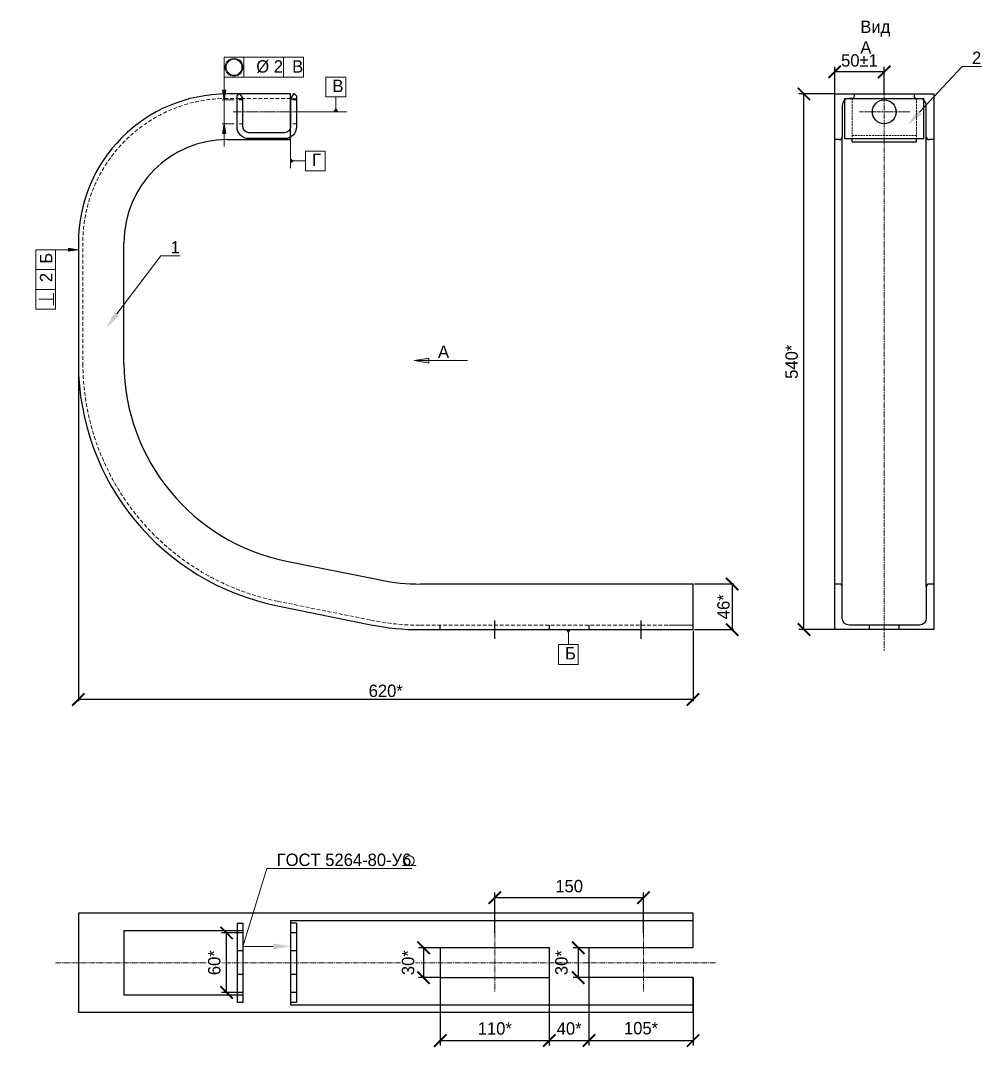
# Model space of a CAD drawing. Header units: millimetres. Extents: x 4132 to 13761, y 958 to 2510.
# Drawn here: x 7393 to 8362, y 1475 to 2510 of the extents above; entities that cross this region are included whole.
import ezdxf
from ezdxf import colors
from ezdxf.entities.mleader import LeaderData, LeaderLine
from ezdxf.math import Vec2, Vec3

# ---------------------------------------------------------------- set-up
doc = ezdxf.new("R2010")
doc.units = ezdxf.units.MM
doc.header["$LTSCALE"] = 0.3
doc.linetypes.add('CENTER2', pattern=[28.575, 19.05, -3.175, 3.175, -3.175])
doc.linetypes.add('DASHED', pattern=[19.05, 12.7, -6.35])
doc.layers.get('0').update_dxf_attribs({"lineweight": 20})
doc.layers.add('ВСП_Сплошная_толстая', color=90, linetype='Continuous', lineweight=30)
doc.layers.add('ВСП_Сплошная_тонкая', color=7, linetype='Continuous', lineweight=20)
doc.styles.add('mpp', font='mipgost.shx')
doc.dimstyles.new('1 1', dxfattribs={"dimscale": 0, "dimtxt": 10, "dimasz": 10, "dimexe": 1.25, "dimexo": 1, "dimgap": 1, "dimtad": 1, "dimdec": 3, "dimtxsty": 'mpp', "dimblk": 'ARCHTICK', "dimcen": 2.5, "dimaunit": 1, "dimadec": 7, "dimazin": 0, "dimtfac": 1, "dimtdec": 3, "dimtmove": 0, "dimatfit": 3, "dimfxl": 1.25, "dimarcsym": 0})
doc.dimstyles.new('Аннотативный', dxfattribs={"dimscale": 0, "dimtxt": 2.5, "dimasz": 2.5, "dimexe": 1, "dimexo": 0, "dimgap": 1, "dimtad": 1, "dimdec": 0, "dimtxsty": 'mpp', "dimblk": 'ARCHTICK', "dimcen": 1, "dimadec": 0, "dimazin": 0, "dimtfac": 1, "dimtdec": 0, "dimtmove": 0, "dimatfit": 3, "dimfxl": 1, "dimarcsym": 0})

# ---------------------------------------------------------------- blocks, each defined once
blk = doc.blocks.new('_ArchTick')
at = {"color": 0, "linetype": 'ByBlock', "const_width": 0.15}
blk.add_lwpolyline([(-0.5, -0.5), (0.5, 0.5)], dxfattribs=at)
blk = doc.blocks.new('*D60')
at = {"layer": 'Defpoints', "color": 0, "transparency": 16777216}
for p in [(8070.9, 1942), (8070.9, 1896), (8110.3, 1896)]:
    blk.add_point(p, dxfattribs=at)
at = {"layer": 'ВСП_Сплошная_толстая', "color": 0, "lineweight": -2, "transparency": 16777216}
for p, q in [((8072.2, 1942), (8111.9, 1942)), ((8110.3, 1942), (8110.3, 1896)), ((8072.2, 1896), (8111.9, 1896))]:
    blk.add_line(p, q, dxfattribs=at)
at = {"layer": 'ВСП_Сплошная_толстая', "color": 0, "lineweight": -2, "transparency": 16777216, "xscale": 12.5, "yscale": 12.5, "zscale": 12.5}
for p, rotation in [((8110.3, 1942), 90), ((8110.3, 1896), 270)]:
    blk.add_blockref('_ArchTick', p, dxfattribs=dict(at, rotation=rotation))
at = {"layer": 'ВСП_Сплошная_толстая', "color": 0, "lineweight": 20, "transparency": 16777216, "insert": (8101.6, 1919), "char_height": 12.5, "attachment_point": 5, "rotation": 90, "style": 'mpp'}
blk.add_mtext('46*', dxfattribs=at)
blk = doc.blocks.new('*D59')
at = {"layer": 'Defpoints', "color": 0, "transparency": 16777216}
for p in [(7450.9, 2164), (8070.9, 1896), (7450.9, 1825.5)]:
    blk.add_point(p, dxfattribs=at)
at = {"layer": 'ВСП_Сплошная_толстая', "color": 0, "lineweight": -2, "transparency": 16777216}
for p, q in [((7450.9, 2162.7), (7450.9, 1823.9)), ((8070.9, 1894.7), (8070.9, 1823.9)), ((8070.9, 1825.5), (7450.9, 1825.5))]:
    blk.add_line(p, q, dxfattribs=at)
at = {"layer": 'ВСП_Сплошная_толстая', "color": 0, "lineweight": -2, "transparency": 16777216, "xscale": 12.5, "yscale": 12.5, "zscale": 12.5, "rotation": 180}
blk.add_blockref('_ArchTick', (7450.9, 1825.5), dxfattribs=at)
at = {"layer": 'ВСП_Сплошная_толстая', "color": 0, "lineweight": -2, "transparency": 16777216, "xscale": 12.5, "yscale": 12.5, "zscale": 12.5}
blk.add_blockref('_ArchTick', (8070.9, 1825.5), dxfattribs=at)
at = {"layer": 'ВСП_Сплошная_толстая', "color": 0, "lineweight": 20, "transparency": 16777216, "insert": (7760.9, 1834.2), "char_height": 12.5, "attachment_point": 5, "style": 'mpp'}
blk.add_mtext('620*', dxfattribs=at)
blk = doc.blocks.new('*D61')
at = {"layer": 'Defpoints', "color": 0, "transparency": 16777216}
for p in [(8182.7, 2436), (8213.7, 2436), (8213.7, 1896)]:
    blk.add_point(p, dxfattribs=at)
at = {"layer": 'ВСП_Сплошная_тонкая', "color": 0, "lineweight": -2, "transparency": 16777216}
for p, q in [((8213.7, 2436), (8177.7, 2436)), ((8182.7, 1896), (8182.7, 2436)), ((8213.7, 1896), (8177.7, 1896))]:
    blk.add_line(p, q, dxfattribs=at)
at = {"layer": 'ВСП_Сплошная_тонкая', "color": 0, "lineweight": -2, "transparency": 16777216, "xscale": 12.5, "yscale": 12.5, "zscale": 12.5}
for p, rotation in [((8182.7, 2436), 90), ((8182.7, 1896), 270)]:
    blk.add_blockref('_ArchTick', p, dxfattribs=dict(at, rotation=rotation))
at = {"layer": 'ВСП_Сплошная_тонкая', "color": 0, "transparency": 16777216, "insert": (8170.3, 2166), "char_height": 12.5, "attachment_point": 5, "rotation": 90, "style": 'mpp'}
blk.add_mtext('540*', dxfattribs=at)
blk = doc.blocks.new('*D62')
at = {"layer": 'Defpoints', "color": 0, "transparency": 16777216}
for p in [(8213.7, 2458.2), (8213.7, 2436), (8263.7, 2436)]:
    blk.add_point(p, dxfattribs=at)
at = {"layer": 'ВСП_Сплошная_тонкая', "color": 0, "lineweight": -2, "transparency": 16777216}
for p, q in [((8213.7, 2436), (8213.7, 2463.2)), ((8263.7, 2458.2), (8213.7, 2458.2)), ((8263.7, 2436), (8263.7, 2463.2))]:
    blk.add_line(p, q, dxfattribs=at)
at = {"layer": 'ВСП_Сплошная_тонкая', "color": 0, "lineweight": -2, "transparency": 16777216, "xscale": 12.5, "yscale": 12.5, "zscale": 12.5, "rotation": 180}
blk.add_blockref('_ArchTick', (8213.7, 2458.2), dxfattribs=at)
at = {"layer": 'ВСП_Сплошная_тонкая', "color": 0, "lineweight": -2, "transparency": 16777216, "xscale": 12.5, "yscale": 12.5, "zscale": 12.5}
blk.add_blockref('_ArchTick', (8263.7, 2458.2), dxfattribs=at)
at = {"layer": 'ВСП_Сплошная_тонкая', "color": 0, "transparency": 16777216, "insert": (8238.7, 2469.7), "char_height": 12.5, "attachment_point": 5, "style": 'mpp'}
blk.add_mtext('50±1', dxfattribs=at)
blk = doc.blocks.new('*D128')
at = {"layer": 'Defpoints', "color": 0, "transparency": 16777216}
for p in [(7600.4, 1590.2), (7610.9, 1590.2), (7610.9, 1530.2)]:
    blk.add_point(p, dxfattribs=at)
at = {"layer": 'ВСП_Сплошная_тонкая', "color": 0, "lineweight": -2, "transparency": 16777216}
for p, q in [((7610.9, 1590.2), (7595.4, 1590.2)), ((7600.4, 1530.2), (7600.4, 1590.2)), ((7610.9, 1530.2), (7595.4, 1530.2))]:
    blk.add_line(p, q, dxfattribs=at)
at = {"layer": 'ВСП_Сплошная_тонкая', "color": 0, "lineweight": -2, "transparency": 16777216, "xscale": 12.5, "yscale": 12.5, "zscale": 12.5}
for p, rotation in [((7600.4, 1590.2), 90), ((7600.4, 1530.2), 270)]:
    blk.add_blockref('_ArchTick', p, dxfattribs=dict(at, rotation=rotation))
at = {"layer": 'ВСП_Сплошная_тонкая', "color": 0, "transparency": 16777216, "insert": (7588, 1560.2), "char_height": 12.5, "attachment_point": 5, "rotation": 90, "style": 'mpp', "bg_fill": 3, "box_fill_scale": 1.1, "bg_fill_color": 256, "bg_fill_true_color": 13158600, "bg_fill_transparency": 0}
blk.add_mtext('60*', dxfattribs=at)
blk = doc.blocks.new('*D129')
at = {"layer": 'Defpoints', "color": 0, "transparency": 16777216}
for p in [(7815.9, 1575.2), (7799, 1545.2), (7815.9, 1545.2)]:
    blk.add_point(p, dxfattribs=at)
at = {"layer": 'ВСП_Сплошная_тонкая', "color": 0, "lineweight": -2, "transparency": 16777216}
for p, q in [((7815.9, 1575.2), (7794, 1575.2)), ((7799, 1575.2), (7799, 1545.2)), ((7815.9, 1545.2), (7794, 1545.2))]:
    blk.add_line(p, q, dxfattribs=at)
at = {"layer": 'ВСП_Сплошная_тонкая', "color": 0, "transparency": 16777216, "insert": (7783.5, 1560.2), "char_height": 12.5, "attachment_point": 5, "rotation": 90, "style": 'mpp', "bg_fill": 3, "box_fill_scale": 1.1, "bg_fill_color": 256, "bg_fill_true_color": 13158600, "bg_fill_transparency": 0}
blk.add_mtext('30*', dxfattribs=at)
at = {"layer": 'ВСП_Сплошная_тонкая', "color": 0, "lineweight": -2, "transparency": 16777216, "xscale": 12.5, "yscale": 12.5, "zscale": 12.5}
for p, rotation in [((7799, 1575.2), 90), ((7799, 1545.2), 270)]:
    blk.add_blockref('_ArchTick', p, dxfattribs=dict(at, rotation=rotation))
blk = doc.blocks.new('*D130')
at = {"layer": 'Defpoints', "color": 0, "transparency": 16777216}
for p in [(7965.9, 1575.2), (7955, 1545.2), (7965.9, 1545.2)]:
    blk.add_point(p, dxfattribs=at)
at = {"layer": 'ВСП_Сплошная_тонкая', "color": 0, "lineweight": -2, "transparency": 16777216}
for p, q in [((7965.9, 1575.2), (7950, 1575.2)), ((7955, 1575.2), (7955, 1545.2)), ((7965.9, 1545.2), (7950, 1545.2))]:
    blk.add_line(p, q, dxfattribs=at)
at = {"layer": 'ВСП_Сплошная_тонкая', "color": 0, "lineweight": -2, "transparency": 16777216, "xscale": 12.5, "yscale": 12.5, "zscale": 12.5}
for p, rotation in [((7955, 1575.2), 90), ((7955, 1545.2), 270)]:
    blk.add_blockref('_ArchTick', p, dxfattribs=dict(at, rotation=rotation))
at = {"layer": 'ВСП_Сплошная_тонкая', "color": 0, "transparency": 16777216, "insert": (7938.2, 1560.2), "char_height": 12.5, "attachment_point": 5, "rotation": 90, "style": 'mpp'}
blk.add_mtext('30*', dxfattribs=at)
blk = doc.blocks.new('*D131')
at = {"layer": 'Defpoints', "color": 0, "transparency": 16777216}
for p in [(8020.9, 1625.8), (7870.9, 1590.2), (8020.9, 1590.2)]:
    blk.add_point(p, dxfattribs=at)
at = {"layer": 'ВСП_Сплошная_тонкая', "color": 0, "lineweight": -2, "transparency": 16777216}
for p, q in [((7870.9, 1590.2), (7870.9, 1630.8)), ((7870.9, 1625.8), (8020.9, 1625.8)), ((8020.9, 1590.2), (8020.9, 1630.8))]:
    blk.add_line(p, q, dxfattribs=at)
at = {"layer": 'ВСП_Сплошная_тонкая', "color": 0, "lineweight": -2, "transparency": 16777216, "xscale": 12.5, "yscale": 12.5, "zscale": 12.5, "rotation": 180}
blk.add_blockref('_ArchTick', (7870.9, 1625.8), dxfattribs=at)
at = {"layer": 'ВСП_Сплошная_тонкая', "color": 0, "lineweight": -2, "transparency": 16777216, "xscale": 12.5, "yscale": 12.5, "zscale": 12.5}
blk.add_blockref('_ArchTick', (8020.9, 1625.8), dxfattribs=at)
at = {"layer": 'ВСП_Сплошная_тонкая', "color": 0, "transparency": 16777216, "insert": (7945.9, 1637.3), "char_height": 12.5, "attachment_point": 5, "style": 'mpp'}
blk.add_mtext('150', dxfattribs=at)
blk = doc.blocks.new('*D132')
at = {"layer": 'Defpoints', "color": 0, "transparency": 16777216}
for p in [(7815.9, 1545.2), (7925.9, 1545.2), (7925.9, 1481.7)]:
    blk.add_point(p, dxfattribs=at)
at = {"layer": 'ВСП_Сплошная_тонкая', "color": 0, "lineweight": -2, "transparency": 16777216}
for p, q in [((7815.9, 1545.2), (7815.9, 1476.7)), ((7925.9, 1545.2), (7925.9, 1476.7)), ((7815.9, 1481.7), (7925.9, 1481.7))]:
    blk.add_line(p, q, dxfattribs=at)
at = {"layer": 'ВСП_Сплошная_тонкая', "color": 0, "lineweight": -2, "transparency": 16777216, "xscale": 12.5, "yscale": 12.5, "zscale": 12.5, "rotation": 180}
blk.add_blockref('_ArchTick', (7815.9, 1481.7), dxfattribs=at)
at = {"layer": 'ВСП_Сплошная_тонкая', "color": 0, "lineweight": -2, "transparency": 16777216, "xscale": 12.5, "yscale": 12.5, "zscale": 12.5}
blk.add_blockref('_ArchTick', (7925.9, 1481.7), dxfattribs=at)
at = {"layer": 'ВСП_Сплошная_тонкая', "color": 0, "transparency": 16777216, "insert": (7870.9, 1493.8), "char_height": 12.5, "attachment_point": 5, "style": 'mpp'}
blk.add_mtext('110*', dxfattribs=at)
blk = doc.blocks.new('*D133')
at = {"layer": 'Defpoints', "color": 0, "transparency": 16777216}
for p in [(7925.9, 1545.2), (7965.9, 1545.2), (7965.9, 1481.7)]:
    blk.add_point(p, dxfattribs=at)
at = {"layer": 'ВСП_Сплошная_тонкая', "color": 0, "lineweight": -2, "transparency": 16777216}
for p, q in [((7925.9, 1545.2), (7925.9, 1476.7)), ((7965.9, 1545.2), (7965.9, 1476.7)), ((7925.9, 1481.7), (7965.9, 1481.7))]:
    blk.add_line(p, q, dxfattribs=at)
at = {"layer": 'ВСП_Сплошная_тонкая', "color": 0, "lineweight": -2, "transparency": 16777216, "xscale": 12.5, "yscale": 12.5, "zscale": 12.5, "rotation": 180}
blk.add_blockref('_ArchTick', (7925.9, 1481.7), dxfattribs=at)
at = {"layer": 'ВСП_Сплошная_тонкая', "color": 0, "lineweight": -2, "transparency": 16777216, "xscale": 12.5, "yscale": 12.5, "zscale": 12.5}
blk.add_blockref('_ArchTick', (7965.9, 1481.7), dxfattribs=at)
at = {"layer": 'ВСП_Сплошная_тонкая', "color": 0, "transparency": 16777216, "insert": (7945.9, 1493.8), "char_height": 12.5, "attachment_point": 5, "style": 'mpp'}
blk.add_mtext('40*', dxfattribs=at)
blk = doc.blocks.new('*D134')
at = {"layer": 'Defpoints', "color": 0, "transparency": 16777216}
for p in [(7965.9, 1545.2), (8070.9, 1545.2), (8070.9, 1481.7)]:
    blk.add_point(p, dxfattribs=at)
at = {"layer": 'ВСП_Сплошная_тонкая', "color": 0, "lineweight": -2, "transparency": 16777216}
for p, q in [((7965.9, 1545.2), (7965.9, 1476.7)), ((8070.9, 1545.2), (8070.9, 1476.7)), ((7965.9, 1481.7), (8070.9, 1481.7))]:
    blk.add_line(p, q, dxfattribs=at)
at = {"layer": 'ВСП_Сплошная_тонкая', "color": 0, "lineweight": -2, "transparency": 16777216, "xscale": 12.5, "yscale": 12.5, "zscale": 12.5, "rotation": 180}
blk.add_blockref('_ArchTick', (7965.9, 1481.7), dxfattribs=at)
at = {"layer": 'ВСП_Сплошная_тонкая', "color": 0, "lineweight": -2, "transparency": 16777216, "xscale": 12.5, "yscale": 12.5, "zscale": 12.5}
blk.add_blockref('_ArchTick', (8070.9, 1481.7), dxfattribs=at)
at = {"layer": 'ВСП_Сплошная_тонкая', "color": 0, "transparency": 16777216, "insert": (8018.4, 1494.1), "char_height": 12.5, "attachment_point": 5, "style": 'mpp'}
blk.add_mtext('105*', dxfattribs=at)

msp = doc.modelspace()

# ---------------------------------------------------------------- hatches: boundary and pattern name
at = {"layer": 'ВСП_Сплошная_толстая'}
h = msp.add_hatch(color=7, dxfattribs=at)
h.dxf.hatch_style = 1
h.paths.add_polyline_path([(7599.5832, 2439.9608), (7597.9182, 2439.9608), (7597.9182, 2429.9608)])
h.paths.add_polyline_path([(7597.9182, 2429.9608), (7597.9182, 2439.9608), (7596.2532, 2439.9608)])
h = msp.add_hatch(color=7, dxfattribs=at)
h.dxf.hatch_style = 1
h.paths.add_polyline_path([(7597.9182, 2405.9608), (7597.9182, 2395.9608), (7599.5832, 2395.9608)])
h.paths.add_polyline_path([(7596.2532, 2395.9608), (7597.9182, 2395.9608), (7597.9182, 2405.9608)])
h = msp.add_hatch(color=7, dxfattribs=at)
h.dxf.hatch_style = 1
h.paths.add_polyline_path([(7440.9102, 2280.6661), (7440.9102, 2279.0011), (7450.9102, 2279.0011)])
h.paths.add_polyline_path([(7450.9102, 2279.0011), (7440.9102, 2279.0011), (7440.9102, 2277.3361)])
at = {"layer": 'ВСП_Сплошная_тонкая'}
h = msp.add_hatch(color=7, dxfattribs=at)
h.dxf.hatch_style = 1
h.paths.add_polyline_path([(7710.5801, 2417.9608), (7712.5801, 2417.9608), (7710.5801, 2420.9608)])
h.paths.add_polyline_path([(7708.5801, 2417.9608), (7710.5801, 2417.9608), (7710.5801, 2420.9608)])
h = msp.add_hatch(color=7, dxfattribs=at)
h.dxf.hatch_style = 1
h.paths.add_polyline_path([(7664.9102, 2368.406), (7664.9102, 2366.406), (7667.9102, 2368.406)])
h.paths.add_polyline_path([(7664.9102, 2370.406), (7664.9102, 2368.406), (7667.9102, 2368.406)])
h = msp.add_hatch(color=7, dxfattribs=at)
h.dxf.hatch_style = 1
h.paths.add_polyline_path([(7804.423, 2169.7159), (7789.423, 2167.2159), (7804.423, 2167.2159)])
h.paths.add_polyline_path([(7804.423, 2167.2159), (7789.423, 2167.2159), (7804.423, 2164.7159)])
h = msp.add_hatch(color=7, dxfattribs=at)
h.dxf.hatch_style = 1
h.paths.add_polyline_path([(7945.0769, 1895.9607), (7943.0769, 1895.9607), (7945.0769, 1892.9607)])
h.paths.add_polyline_path([(7947.0769, 1895.9607), (7945.0769, 1895.9607), (7945.0769, 1892.9607)])

# ---------------------------------------------------------------- linework, layer by layer
at = {"layer": 'ВСП_Сплошная_толстая', "color": 7}
for p, q in [((7664.9102, 2435.9608), (7600.9102, 2435.9608)), ((7664.9102, 2389.9608), (7664.9102, 2435.9608)), ((8221.2942, 2424.4608), (8221.2942, 2392.9608)), ((8306.0942, 2392.9608), (8306.0942, 2424.4608)), ((7600.9102, 2389.9608), (7664.9102, 2389.9608)), ((8218.2942, 2389.9608), (8213.6942, 2389.9608)), ((8313.6942, 2389.9608), (8309.0942, 2389.9608)), ((7450.9102, 2285.9608), (7450.9102, 2163.9608)), ((7496.9102, 2163.9608), (7496.9102, 2285.9608)), ((7660.9326, 1965.0673), (7755.2441, 1946.0044)), ((8070.9102, 1941.9608), (7795.9102, 1941.9608)), ((8070.9102, 1895.9608), (8070.9102, 1941.9608)), ((7651.9102, 1919.9608), (7745.9102, 1900.9608)), ((7795.9102, 1895.9606), (8070.9102, 1895.9608))]:
    msp.add_line(p, q, dxfattribs=at)
at = {"layer": 'ВСП_Сплошная_толстая', "color": 7, "linetype": 'DASHED', "lineweight": 20, "ltscale": 0.5}
for p, q in [((8296.1942, 2431.4608), (8231.1942, 2431.4608)), ((8231.1942, 2431.4608), (8231.1942, 2390.9608)), ((8296.1942, 2431.4608), (8296.1942, 2390.9608)), ((8231.1942, 2394.0533), (8296.1942, 2394.0533))]:
    msp.add_line(p, q, dxfattribs=at)
at = {"layer": 'ВСП_Сплошная_толстая', "color": 7, "lineweight": 20}
for points in [[(7617.9182, 2452.912), (7677.9182, 2452.912), (7677.9182, 2472.912), (7617.9182, 2472.912)], [(7720.5801, 2432.9608), (7700.5801, 2432.9608), (7700.5801, 2452.9608), (7720.5801, 2452.9608)], [(7679.9102, 2358.406), (7679.9102, 2378.406), (7699.9102, 2378.406), (7699.9102, 2358.406)], [(7427.9589, 2219.0011), (7427.9589, 2279.0011), (7407.9589, 2279.0011), (7407.9589, 2219.0011)], [(7935.0769, 1880.9607), (7955.0769, 1880.9607), (7955.0769, 1860.9607), (7935.0769, 1860.9607)]]:
    msp.add_lwpolyline(points, close=True, dxfattribs=at)
for points in [[(7657.9182, 2452.912), (7657.9182, 2472.912)], [(7597.9182, 2452.912), (7597.9182, 2429.9608)], [(7599.5832, 2439.9608), (7596.2532, 2439.9608)], [(7597.9182, 2429.9608), (7596.2532, 2439.9608)], [(7597.9182, 2429.9608), (7599.5832, 2439.9608)], [(7710.5801, 2417.9608), (7710.5801, 2432.9608)], [(7597.9182, 2405.9608), (7596.2532, 2395.9608)], [(7597.9182, 2383.0095), (7597.9182, 2405.9608)], [(7597.9182, 2405.9608), (7599.5832, 2395.9608)], [(7599.5832, 2395.9608), (7596.2532, 2395.9608)], [(7664.9102, 2368.406), (7679.9102, 2368.406)], [(7427.9589, 2279.0011), (7450.9102, 2279.0011)], [(7440.9102, 2280.6661), (7440.9102, 2277.3361)], [(7450.9102, 2279.0011), (7440.9102, 2280.6661)], [(7450.9102, 2279.0011), (7440.9102, 2277.3361)], [(7427.9589, 2259.0011), (7407.9589, 2259.0011)], [(7407.9589, 2239.0011), (7427.9589, 2239.0011)], [(7425.9589, 2229.0011), (7410.9589, 2229.0011)], [(7425.9589, 2235.0011), (7425.9589, 2223.0011)], [(7945.0769, 1895.9607), (7945.0769, 1880.9607)]]:
    msp.add_lwpolyline(points, dxfattribs=at)
at = {"layer": 'ВСП_Сплошная_толстая', "color": 7, "linetype": 'CENTER2', "lineweight": 20}
for points in [[(8263.6942, 2450.6216), (8263.6942, 1875.0622)], [(7870.9102, 1590.1778), (7870.9102, 1530.1778)], [(8020.9102, 1590.1778), (8020.9102, 1530.1778)], [(8093.5936, 1560.1778), (7427.331, 1560.1778)]]:
    msp.add_lwpolyline(points, dxfattribs=at)
at = {"layer": 'ВСП_Сплошная_толстая', "color": 7}
for points in [[(7667.9102, 2435.9608), (7668.9102, 2435.9608), (7670.9102, 2433.9608), (7670.9102, 2402.9608, -0.414213562), (7658.9102, 2390.9608), (7622.9102, 2390.9608, -0.414213562), (7610.9102, 2402.9608), (7610.9102, 2433.9608), (7612.9102, 2435.9608), (7613.9102, 2435.9608), (7616.9102, 2430.9608), (7610.9102, 2430.9608)], [(8230.6942, 2430.9608, 0.414213562), (8233.6942, 2433.9608), (8233.6942, 2435.9608), (8293.6942, 2435.9608), (8293.6942, 2433.9608, 0.414213562), (8296.6942, 2430.9608)], [(7664.9102, 2430.9608), (7664.9102, 2402.9608, -0.414213562), (7658.9102, 2396.9608), (7622.9102, 2396.9608, -0.414213562), (7616.9102, 2402.9608), (7616.9102, 2430.9608)], [(8313.6942, 1941.9608), (8309.0942, 1941.9608, 0.414213562), (8306.0942, 1938.9608), (8306.0942, 1907.4608, -0.414213562), (8299.0942, 1900.4608), (8228.2942, 1900.4608, -0.414213562), (8221.2942, 1907.4608), (8221.2942, 1938.9608, 0.414213562), (8218.2942, 1941.9608), (8213.6942, 1941.9608)]]:
    msp.add_lwpolyline(points, format="xyb", dxfattribs=at)
for points in [[(7668.9102, 2435.9608), (7667.9102, 2435.9608), (7664.9102, 2430.9608), (7670.9102, 2430.9608)], [(8213.6942, 1895.9608), (8213.6942, 2435.9608), (8313.6942, 2435.9608), (8313.6942, 1895.9608), (8213.6942, 1895.9608)], [(8231.1942, 2431.4608), (8228.2942, 2431.4608)], [(8296.1942, 2431.4608), (8299.0942, 2431.4608)], [(8221.2942, 1938.9608), (8221.2942, 2392.9608)], [(8306.0942, 1938.9608), (8306.0942, 2392.9608)], [(8231.1942, 2387.7166), (8231.1942, 2390.9608)], [(8231.1942, 2387.7166), (8296.1942, 2387.7166)], [(8296.1942, 2387.7166), (8296.1942, 2390.9608)], [(7870.9102, 1886.7598), (7870.9102, 1905.1615)], [(8018.4102, 1886.7599), (8018.4102, 1905.1616)], [(7815.9102, 1895.9606), (7815.9102, 1900.4608)], [(7925.9102, 1895.9607), (7925.9102, 1900.4608)], [(7965.9102, 1895.9607), (7965.9102, 1900.4608)], [(8248.6942, 1895.9608), (8248.6942, 1900.4608)], [(8278.6942, 1895.9608), (8278.6942, 1900.4608)], [(8070.9102, 1610.1778), (7450.9102, 1610.1778)], [(7450.9102, 1610.1778), (7450.9102, 1510.1778), (8070.9102, 1510.1778), (8070.9102, 1545.1778)], [(8070.9102, 1575.1778), (8070.9102, 1610.1778)], [(7610.9102, 1600.1778), (7610.9102, 1520.1778)], [(7610.9102, 1600.1778), (7616.9102, 1600.1778)], [(7616.9102, 1600.1778), (7616.9102, 1520.1778)], [(7664.9102, 1602.5778), (7664.9102, 1517.7778)], [(7664.9102, 1602.5778), (8070.9102, 1602.5778)], [(7664.9102, 1600.1778), (7664.9102, 1520.1778)], [(7670.9102, 1600.1778), (7664.9102, 1600.1778)], [(7670.9102, 1600.1778), (7670.9102, 1520.1778)], [(7496.9102, 1592.6778), (7496.9102, 1527.6778)], [(7496.9102, 1592.6778), (7616.9102, 1592.6778)], [(7616.9102, 1590.1778), (7610.9102, 1590.1778)], [(7616.9102, 1592.6778), (7616.9102, 1527.6778)], [(7670.9102, 1590.1778), (7664.9102, 1590.1778)], [(7925.9102, 1575.1778), (7815.9102, 1575.1778), (7815.9102, 1545.1778), (7925.9102, 1545.1778), (7925.9102, 1575.1778)], [(8070.9102, 1575.1778), (7965.9102, 1575.1778)], [(8070.9102, 1545.1778), (7965.9102, 1545.1778), (7965.9102, 1575.1778)], [(7616.9102, 1572.1778), (7610.9102, 1572.1778)], [(7670.9102, 1572.1778), (7664.9102, 1572.1778)], [(7616.9102, 1548.1778), (7610.9102, 1548.1778)], [(7670.9102, 1548.1778), (7664.9102, 1548.1778)], [(7496.9102, 1527.6778), (7616.9102, 1527.6778)], [(7616.9102, 1530.1778), (7610.9102, 1530.1778)], [(7670.9102, 1530.1778), (7664.9102, 1530.1778)], [(7616.9102, 1520.1778), (7610.9102, 1520.1778)], [(7670.9102, 1520.1778), (7664.9102, 1520.1778)], [(7664.9102, 1517.7778), (8070.9102, 1517.7778)]]:
    msp.add_lwpolyline(points, dxfattribs=at)
at = {"layer": 'ВСП_Сплошная_толстая', "color": 7, "linetype": 'DASHED', "lineweight": 20}
msp.add_lwpolyline([(7664.9102, 2431.4608), (7600.9102, 2431.4608, 0.414213562), (7455.4102, 2285.9608), (7455.4102, 2163.9815, 0.355216448), (7651.9102, 1924.5518), (7745.9102, 1905.5518, 0.051314516), (7795.9102, 1900.4608), (8070.9102, 1900.4608), (8046.3806, 1900.4608)], format="xyb", dxfattribs=at)
for points in [[(7616.9102, 2429.9608), (7610.9102, 2429.9608)], [(7670.9102, 2429.9608), (7664.9102, 2429.9608)], [(7616.9102, 2405.9608), (7610.9102, 2405.9608)], [(7670.9102, 2405.9608), (7664.9102, 2405.9608)]]:
    msp.add_lwpolyline(points, dxfattribs=at)
at = {"layer": 'ВСП_Сплошная_толстая', "color": 7, "lineweight": 30}
msp.add_lwpolyline([(8303.6942, 2390.9608), (8303.6942, 2430.9608), (8296.6942, 2430.9608), (8230.6942, 2430.9608), (8223.6942, 2430.9608), (8223.6942, 2390.9608)], close=True, dxfattribs=at)
at = {"layer": 'ВСП_Сплошная_толстая', "color": 7, "linetype": 'CENTER2', "lineweight": 20, "ltscale": 0.5}
for points in [[(7683.4963, 2417.9608), (7607.1638, 2417.9608)], [(8289.3499, 2417.9608), (8238.5023, 2417.9608)]]:
    msp.add_lwpolyline(points, dxfattribs=at)
at = {"layer": 'ВСП_Сплошная_толстая', "color": 7}
msp.add_circle((8263.6942, 2417.9608), 12, dxfattribs=at)
for centre, radius, start, end in [((7600.9102, 2285.9608), 150, 90, 180), ((8228.2942, 2424.4608), 7, 90, 180), ((8299.0942, 2424.4608), 7, 0, 90), ((8218.2942, 2392.9608), 3, 270, 0), ((8309.0942, 2392.9608), 3, 180, 270), ((7600.9102, 2285.9608), 104, 90, 180), ((7700.9075, 2165.1123), 250, 180.2639062, 258.6974731), ((7700.9079, 2165.1123), 204, 180.2738833, 258.6993618), ((7795.6608, 2145.9606), 204, 258.5728953, 270.0700384), ((7795.6618, 2145.9605), 250, 258.5211543, 270.0549889)]:
    msp.add_arc(centre, radius, start, end, dxfattribs=at)
at = {"layer": 'ВСП_Сплошная_тонкая', "color": 7}
for points in [[(7617.9182, 2472.912), (7597.9182, 2472.912), (7597.9182, 2452.912), (7617.9182, 2452.912)], [(7607.9182, 2429.9608), (7595.9182, 2429.9608)], [(7597.9182, 2405.9608), (7597.9182, 2429.9608)], [(7683.4963, 2417.9608), (7721.7447, 2417.9608)], [(7710.5801, 2417.9608), (7708.5801, 2417.9608), (7710.5801, 2420.9608)], [(7710.5801, 2417.9608), (7710.5801, 2420.9608)], [(7710.5801, 2417.9608), (7712.5801, 2417.9608), (7710.5801, 2420.9608)], [(7607.9182, 2405.9608), (7595.9182, 2405.9608)], [(7664.9102, 2389.9608), (7664.9102, 2361.1878)], [(7664.9102, 2368.406), (7664.9102, 2370.406), (7667.9102, 2368.406)], [(7664.9102, 2368.406), (7667.9102, 2368.406)], [(7664.9102, 2368.406), (7664.9102, 2366.406), (7667.9102, 2368.406)], [(7789.423, 2167.2159), (7804.423, 2167.2159), (7804.423, 2169.7159), (7804.423, 2164.7159), (7789.423, 2167.2159), (7804.423, 2169.7159)], [(7789.423, 2167.2159), (7843.2832, 2167.2159)], [(7945.0769, 1895.9607), (7943.0769, 1895.9607), (7945.0769, 1892.9607)], [(7945.0769, 1895.9607), (7945.0769, 1892.9607)], [(7945.0769, 1895.9607), (7947.0769, 1895.9607), (7945.0769, 1892.9607)], [(7790.672, 1658.0185), (7784.672, 1658.0185), (7777.672, 1658.0185)], [(7784.672, 1658.0185), (7791.672, 1658.0185)]]:
    msp.add_lwpolyline(points, dxfattribs=at)
for centre, radius in [((7607.9182, 2462.912), 9), ((7607.9182, 2462.912), 8), ((7784.672, 1663.0185), 5)]:
    msp.add_circle(centre, radius, dxfattribs=at)

# ---------------------------------------------------------------- texts
at = {"layer": 'ВСП_Сплошная_толстая', "color": 7, "lineweight": 20, "char_height": 12.5, "attachment_point": 1, "style": 'mpp'}
for s, insert, width in [('{\\C0;%%C 2  В}', (7630.3452, 2469.988), 52.756204), ('В', (7707.1778, 2450.3579), 10.394625), ('Г', (7686.5078, 2375.8031), 10.394625), ('{\\C0;Б}', (7941.6745, 1878.3578), 10.394625)]:
    msp.add_mtext(s, dxfattribs=dict(at, insert=insert, width=width))
at = {"layer": 'ВСП_Сплошная_толстая', "color": 7, "lineweight": 20, "insert": (7412.1079, 2241.6199), "char_height": 12.5, "width": 52.756204, "attachment_point": 1, "rotation": 90, "style": 'mpp'}
msp.add_mtext('{\\C0; 2  Б}', dxfattribs=at)
at = {"layer": 'ВСП_Сплошная_тонкая', "color": 7, "char_height": 12.5, "attachment_point": 1, "style": 'mpp'}
for s, insert, width in [('Вид А', (8239.5484, 2510.0004), 37.625), ('А', (7813.6567, 2182.3873), 14.408871)]:
    msp.add_mtext(s, dxfattribs=dict(at, insert=insert, width=width))

# ---------------------------------------------------------------- dimensions: what is measured, and where the dimension line sits
at = {"layer": 'ВСП_Сплошная_толстая', "color": 7, "lineweight": 20}
dim = msp.add_linear_dim(base=(7450.9102, 1825.4753), p1=(8070.9102, 1895.9608), p2=(7450.9102, 2163.9608), text='<>*', dimstyle='1 1', override={"dimscale": 0, "dimtxt": 2.5, "dimasz": 2.5, "dimexe": 0.3125, "dimexo": 0.25, "dimgap": 0.25, "dimcen": 0.625, "dimtp": 5, "dimtm": 5}, dxfattribs=at)
dim.commit()
dim.dimension.update_dxf_attribs({"geometry": '*D59', "text_midpoint": (7760.9102, 1825.4753), "dimtype": 160})
dim = msp.add_linear_dim(base=(8110.2922, 1895.9608), p1=(8070.9102, 1941.9608), p2=(8070.9102, 1895.9608), angle=90, text='<>*', dimstyle='1 1', override={"dimscale": 0, "dimtxt": 2.5, "dimasz": 2.5, "dimexe": 0.3125, "dimexo": 0.25, "dimgap": 0.25, "dimcen": 0.625, "dimtix": 0, "dimtofl": 1, "dimtmove": 0, "dimatfit": 3}, dxfattribs=at)
dim.commit()
dim.dimension.update_dxf_attribs({"geometry": '*D60', "text_midpoint": (8101.5883, 1918.9608)})
at = {"layer": 'ВСП_Сплошная_тонкая', "color": 7}
dim = msp.add_linear_dim(base=(8213.6942, 2458.1838), p1=(8263.6942, 2435.9608), p2=(8213.6942, 2435.9608), dimstyle='Аннотативный', override={"dimgap": 1, "dimtol": 1, "dimlim": 0, "dimtp": 1, "dimtm": 1}, dxfattribs=at)
dim.commit()
dim.dimension.update_dxf_attribs({"geometry": '*D62', "text_midpoint": (8238.6942, 2469.7252)})
dim = msp.add_linear_dim(base=(8182.7419, 2435.9608), p1=(8213.6942, 1895.9608), p2=(8213.6942, 2435.9608), angle=90, text='<>*', dimstyle='Аннотативный', dxfattribs=at)
dim.commit()
dim.dimension.update_dxf_attribs({"geometry": '*D61', "text_midpoint": (8170.3216, 2165.9608)})
dim = msp.add_linear_dim(base=(8020.9102, 1625.7807), p1=(7870.9102, 1590.1778), p2=(8020.9102, 1590.1778), dimstyle='Аннотативный', dxfattribs=at)
dim.commit()
dim.dimension.update_dxf_attribs({"geometry": '*D131', "text_midpoint": (7945.9102, 1637.3222)})
dim = msp.add_linear_dim(base=(7954.9746, 1545.1778), p1=(7965.9102, 1575.1778), p2=(7965.9102, 1545.1778), angle=90, text='<>*', dimstyle='Аннотативный', override={"dimtmove": 2}, dxfattribs=at)
dim.commit()
dim.dimension.update_dxf_attribs({"geometry": '*D130', "text_midpoint": (7938.1581, 1560.1778), "dimtype": 160})
for base, p1, p2, picture, middle in [((7965.9102, 1481.6587), (7925.9102, 1545.1778), (7965.9102, 1545.1778), '*D133', (7945.9102, 1493.8156)), ((8070.9102, 1481.6587), (7965.9102, 1545.1778), (8070.9102, 1545.1778), '*D134', (8018.4102, 1494.0789))]:
    dim = msp.add_linear_dim(base=base, p1=p1, p2=p2, text='<>*', dimstyle='Аннотативный', dxfattribs=at)
    dim.commit()
    dim.dimension.update_dxf_attribs({"geometry": picture, "text_midpoint": middle})

# ---------------------------------------------------------------- leaders
ml = msp.add_multileader_mtext('Standard', dxfattribs=at)
ml.set_content('{\\C0;2}', color=7, style='mpp')
ml.set_leader_properties(color=256, linetype='ByLayer', lineweight=13)
ml.build(insert=Vec2(0, 0))
ml.multileader.update_dxf_attribs({"has_dogleg": 0, "text_left_attachment_type": 6, "text_right_attachment_type": 6, "dogleg_length": 0.36, "arrow_head_size": 17.5, "scale": 5})
ctx = ml.context
ctx.base_point, ctx.scale, ctx.char_height, ctx.arrow_head_size, ctx.landing_gap_size, ctx.plane_origin = Vec3(8342.1756, 2463.7198), 5, 12.5, 17.5, 10, Vec3(8287.356, 2404.6616)
ctx.left_attachment, ctx.right_attachment = 6, 6
notes = []
notes.append((ctx, [(0, (1, 1, 0), (8340.3756, 2463.7198), (1, 0), 1.8, [(0, [(8287.356, 2404.6616)], 0, [])])]))
ctx.mtext.insert, ctx.mtext.flow_direction = Vec3(8352.1756, 2478.7198), 5
ml = msp.add_multileader_mtext('Standard', dxfattribs=at)
ml.set_content('Швеллер №12 ГОСТ 8240-97 L=300', color=7, style='mpp')
ml.set_leader_properties(color=256, linetype='ByLayer', lineweight=13)
ml.build(insert=Vec2(0, 0))
ml.multileader.update_dxf_attribs({"has_dogleg": 0, "text_left_attachment_type": 6, "text_right_attachment_type": 6, "dogleg_length": 0.36, "arrow_head_size": 14, "scale": 4})
ctx = ml.context
ctx.base_point, ctx.scale, ctx.char_height, ctx.arrow_head_size, ctx.landing_gap_size, ctx.plane_origin = Vec3(6847.286, 2312.3745), 4, 10, 14, 8, Vec3(6821.3342, 2275.4478)
ctx.left_attachment, ctx.right_attachment = 6, 6
notes.append((ctx, [(1, (1, 1, 0), (6845.846, 2312.3745), (1, 0), 1.44, [(0, [(6821.3342, 2280.5762)], 0, [])])]))
ctx.mtext.insert, ctx.mtext.width, ctx.mtext.flow_direction = Vec3(6855.286, 2325.2316), 201.434647, 5
ml = msp.add_multileader_mtext('Standard', dxfattribs=at)
ml.set_content('{\\C0;1}', color=7, style='mpp')
ml.set_leader_properties(color=256, linetype='ByLayer', lineweight=13)
ml.build(insert=Vec2(0, 0))
ml.multileader.update_dxf_attribs({"has_dogleg": 0, "text_left_attachment_type": 6, "text_right_attachment_type": 6, "dogleg_length": 0.36, "arrow_head_size": 17.5, "scale": 5})
ctx = ml.context
ctx.base_point, ctx.scale, ctx.char_height, ctx.arrow_head_size, ctx.landing_gap_size, ctx.plane_origin = Vec3(7533.9743, 2272.6512), 5, 12.5, 17.5, 10, Vec3(7479.1547, 2200.2427)
ctx.left_attachment, ctx.right_attachment = 6, 6
notes.append((ctx, [(0, (1, 1, 0), (7532.1743, 2272.6512), (1, 0), 1.8, [(0, [(7479.1547, 2200.2427)], 0, [])])]))
ctx.mtext.insert, ctx.mtext.flow_direction = Vec3(7543.9743, 2287.6512), 5
at = {"layer": 'ВСП_Сплошная_тонкая', "color": 7, "lineweight": 20}
ml = msp.add_multileader_mtext('Standard', dxfattribs=at)
ml.set_content('{\\C0;ГОСТ 5264-80-У6}', color=7, style='mpp')
ml.set_leader_properties(color=256, linetype='ByLayer', lineweight=13)
ml.build(insert=Vec2(0, 0))
ml.multileader.update_dxf_attribs({"has_dogleg": 0, "text_left_attachment_type": 6, "text_right_attachment_type": 6, "dogleg_length": 0.36, "arrow_head_size": 17.5, "scale": 5})
ctx = ml.context
ctx.base_point, ctx.scale, ctx.char_height, ctx.arrow_head_size, ctx.landing_gap_size, ctx.plane_origin = Vec3(7640.9102, 1655.1778), 5, 12.5, 17.5, 10, Vec3(7664.9102, 1576.6574)
ctx.left_attachment, ctx.right_attachment = 6, 6
notes.append((ctx, [(0, (1, 1, 0), (7640.5502, 1655.1778), (1, 0), 0.36, [(1, [(7664.9102, 1576.6574), (7616.9102, 1576.6574)], 0, [])])]))
ctx.mtext.insert, ctx.mtext.flow_direction = Vec3(7650.9102, 1670.1778), 5
for ctx, leaders in notes:
    for number, flags, end, landing, length, lines in leaders:
        leader = LeaderData()
        leader.index, (leader.has_last_leader_line, leader.has_dogleg_vector, leader.attachment_direction) = number, flags
        leader.last_leader_point, leader.dogleg_vector, leader.dogleg_length = Vec3(end), Vec3(landing), length
        for number, points, colour, breaks in lines:
            line = LeaderLine()
            line.index, line.vertices, line.color, line.breaks = number, Vec3.list(points), colors.encode_raw_color(colour), breaks
            leader.lines.append(line)
        ctx.leaders.append(leader)

# ---------------------------------------------------------------- next in the draw order: dimensions: what is measured, and where the dimension line sits
at = {"layer": 'ВСП_Сплошная_тонкая', "color": 7}
dim = msp.add_linear_dim(base=(7600.4488, 1590.1778), p1=(7610.9102, 1530.1778), p2=(7610.9102, 1590.1778), angle=90, text='<>*', dimstyle='Аннотативный', override={"dimtfill": 1}, dxfattribs=at)
dim.commit()
dim.dimension.update_dxf_attribs({"geometry": '*D128', "text_midpoint": (7587.9948, 1560.1778)})
dim = msp.add_linear_dim(base=(7799.0389, 1545.1778), p1=(7815.9102, 1575.1778), p2=(7815.9102, 1545.1778), angle=90, text='<>*', dimstyle='Аннотативный', override={"dimtmove": 2, "dimtfill": 1}, dxfattribs=at)
dim.commit()
dim.dimension.update_dxf_attribs({"geometry": '*D129', "text_midpoint": (7783.5122, 1560.1778), "dimtype": 160})

# ---------------------------------------------------------------- next in the draw order: dimensions: what is measured, and where the dimension line sits
dim = msp.add_linear_dim(base=(7925.9102, 1481.6587), p1=(7815.9102, 1545.1778), p2=(7925.9102, 1545.1778), text='<>*', dimstyle='Аннотативный', dxfattribs=at)
dim.commit()
dim.dimension.update_dxf_attribs({"geometry": '*D132', "text_midpoint": (7870.9102, 1493.8156)})

doc.saveas('drawing.dxf')
